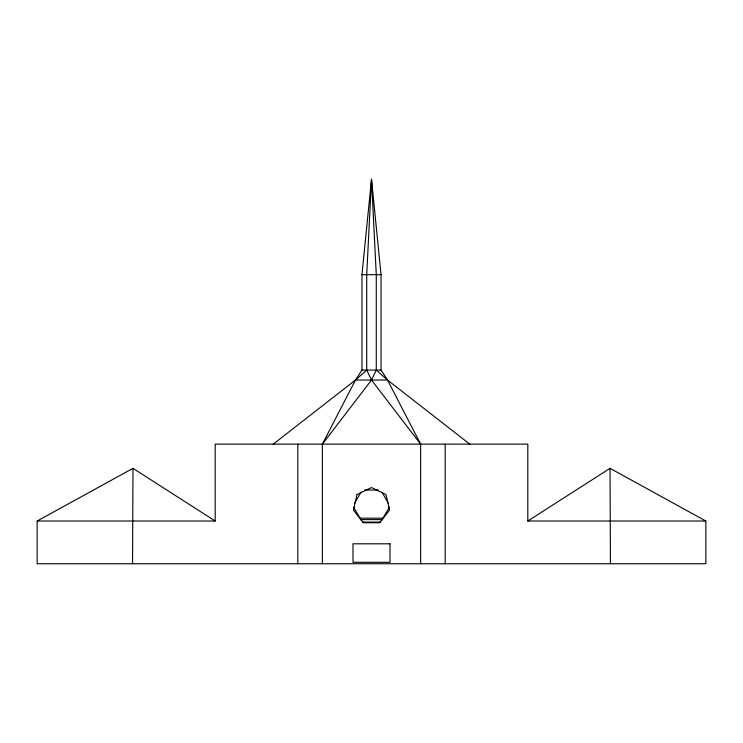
<?xml version="1.0" encoding="UTF-8"?>
<svg xmlns="http://www.w3.org/2000/svg" width="743" height="743" viewBox="0 0 743 743"><rect width="100%" height="100%" fill="white"/><g stroke="black" fill="none" stroke-linecap="round" stroke-linejoin="round"><path stroke-width="1.11" d="M37.15 521.019L215.182 521.019L215.182 444.128L527.818 444.128L527.818 521.019L610.022 468.331L705.85 521.019L705.85 563.742L37.15 563.742L37.15 521.019L132.978 468.331L132.56 563.742M322.369 563.742L322.369 444.128L355.47 380.044L361.962 370.079L361.962 274.669L371.5 179.258L381.038 274.669L381.038 370.079L387.53 380.044L420.631 444.128L420.631 563.742M420.631 444.128L371.5 380.044L366.726 370.079L366.726 274.669L371.5 179.258L376.274 274.669L376.274 370.079L371.5 380.044L322.369 444.128M354.727 503.057L361.089 492.042M381.911 520.091L389.434 507.07M273.248 444.128L355.47 380.044L366.726 370.079M361.962 274.669L381.038 274.669M361.962 370.079L381.038 370.079M355.47 380.044L387.53 380.044L469.752 444.128M364.562 490.036L378.438 490.036M359.361 518.168L383.639 518.168M360.513 519.598L382.487 519.598M527.818 521.019L705.85 521.019M362.24 522.097L380.76 522.097M132.978 468.331L215.182 521.019M376.274 370.079L387.53 380.044M381.911 492.042L388.273 503.057M353.566 507.07L361.089 520.091M610.022 468.331L610.44 563.742M445.187 444.128L445.187 563.742M297.813 444.128L297.813 563.742M357.03 494.522L353.454 510.19L363.466 522.747L379.534 522.747L389.546 510.19L385.97 494.522L371.5 487.557L357.03 494.522M390.01 543.802L352.99 543.802L352.99 562.312L390.01 562.312L390.01 543.802"/></g></svg>
